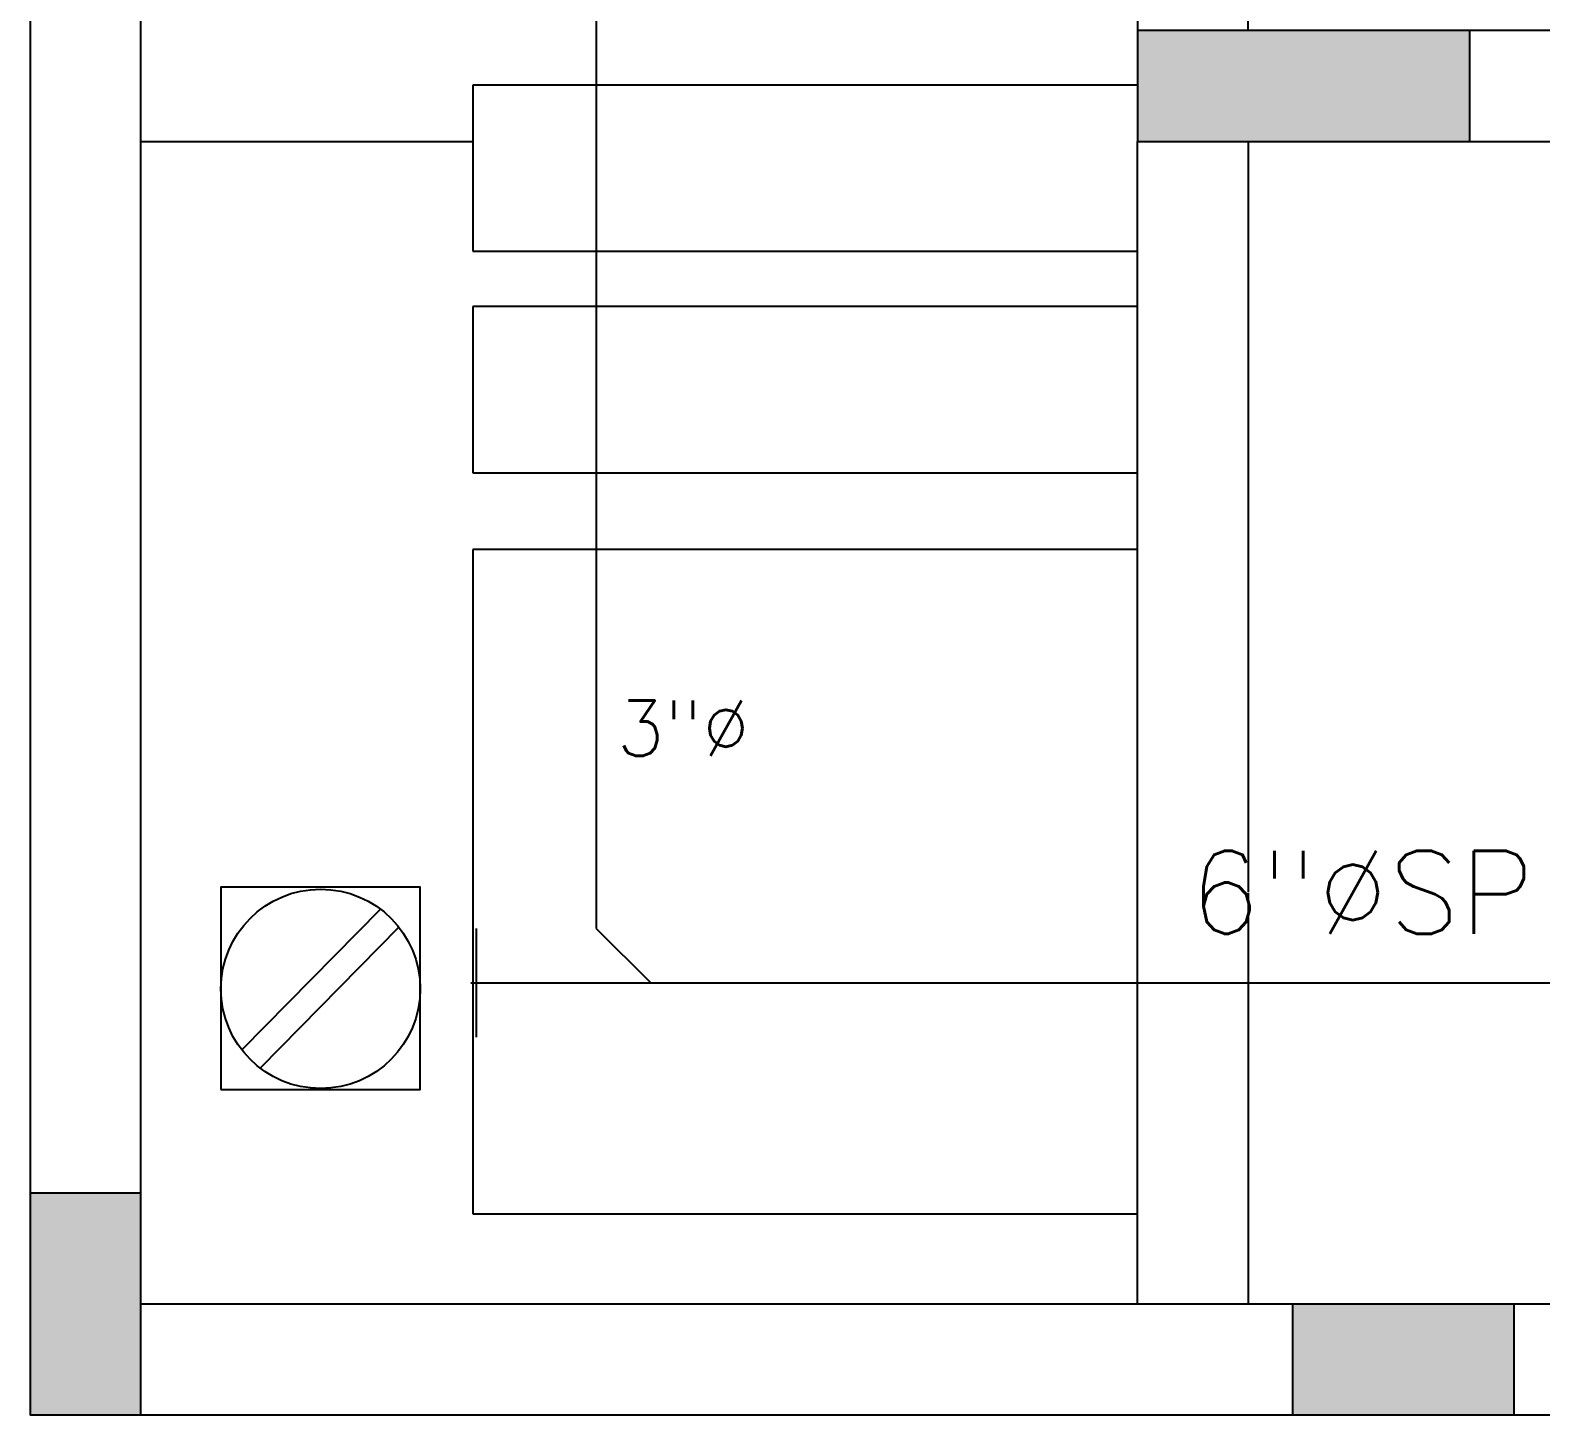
# Model space of a CAD drawing. Header units: metres. Extents: x -658 to -58, y -713 to -118.
# Drawn here: x -339.048 to -336.321, y -147.151 to -144.65 of the extents above; entities that cross this region are included whole.
import ezdxf
from ezdxf.enums import TextEntityAlignment as Align

# ---------------------------------------------------------------- set-up
doc = ezdxf.new("R2010")
doc.units = ezdxf.units.M
doc.header["$LTSCALE"] = 100
doc.linetypes.add('xr-first floor$0$DASHDOT', pattern=[1, 0.5, -0.25, 0, -0.25])
for name, color, linetype in [('DRAIN-LW', 2, 'Continuous'), ('drainage', 6, 'Continuous'), ('P-DR', 4, 'Continuous'), ('plan', 8, 'Continuous')]:
    doc.layers.add(name, color=color, linetype=linetype)
for name, color, linetype, lineweight in [('DRAINAGE  TEXT', 3, 'Continuous', 25), ('LEGEND', 2, 'xr-first floor$0$DASHDOT', 30), ('TEXT', 7, 'Continuous', 25)]:
    doc.layers.add(name, color=color, linetype=linetype, lineweight=lineweight)
doc.styles.add('mech', font='romans.shx')

# ---------------------------------------------------------------- blocks, each defined once
blk = doc.blocks.new('GREGRERGREGRE')
h = blk.add_hatch(color=256)
h.dxf.hatch_style = 1
h.paths.add_polyline_path([(-227.4055, -144.8512), (-227.4055, -144.6512), (-228.0055, -144.6512), (-228.0055, -144.8512)])
blk.add_lwpolyline([(-227.4055, -144.8512), (-227.4055, -144.6512), (-228.0055, -144.6512), (-228.0055, -144.8512)], close=True)
blk = doc.blocks.new('GREGEF')
h = blk.add_hatch(color=256)
h.dxf.hatch_style = 1
h.paths.add_polyline_path([(-229.8048, -147.1512), (-229.8048, -146.7512), (-230.0048, -146.7512), (-230.0048, -147.1512)])
h = blk.add_hatch(color=256)
h.dxf.hatch_style = 1
h.paths.add_polyline_path([(-227.7255, -147.1512), (-227.3255, -147.1512), (-227.3255, -146.9512), (-227.7255, -146.9512)])
for points in [[(-229.8048, -147.1512), (-229.8048, -146.7512), (-230.0048, -146.7512), (-230.0048, -147.1512)], [(-227.7255, -147.1512), (-227.3255, -147.1512), (-227.3255, -146.9512), (-227.7255, -146.9512)]]:
    blk.add_lwpolyline(points, close=True)
blk = doc.blocks.new('A$Cc2be8e3e')
at = {"layer": 'plan'}
for p, q in [((-41.8028, 21.3095), (-41.8028, 1.3095)), ((-41.6028, 1.5095), (-41.6028, 19.1095)), ((-39.8035, 4.8595), (-39.8035, 3.6095)), ((-39.6035, 3.8095), (-39.6035, 4.8595)), ((-35.1035, 3.8095), (-39.6035, 3.8095)), ((-39.8035, 3.711), (-41.0033, 3.711)), ((-41.0033, 3.711), (-41.0033, 3.411)), ((-41.6028, 3.6095), (-41.0033, 3.6095)), ((-39.8035, 3.6095), (-35.1035, 3.6095)), ((-39.8033, 3.411), (-39.8033, 3.6095)), ((-39.6035, 3.6095), (-39.6035, 2.2535)), ((-41.0033, 3.411), (-39.8033, 3.411)), ((-39.8035, 3.311), (-39.8035, 3.411)), ((-39.8033, 3.311), (-41.0033, 3.311)), ((-41.0033, 3.311), (-41.0033, 3.011)), ((-39.8033, 3.011), (-39.8033, 3.311)), ((-41.0033, 3.011), (-39.8033, 3.011)), ((-39.8035, 1.5095), (-39.8035, 3.011)), ((-39.8035, 2.8724), (-41.0035, 2.8724)), ((-41.0035, 2.8724), (-41.0035, 1.6724)), ((-39.6035, 2.2516), (-39.6035, 1.5095)), ((-41.0035, 1.6724), (-39.8035, 1.6724)), ((-35.1035, 1.5095), (-41.6028, 1.5095)), ((-41.8028, 1.3095), (-1.5028, 1.3095))]:
    blk.add_line(p, q, dxfattribs=at)
for name in ['GREGRERGREGRE', 'GREGEF']:
    blk.add_blockref(name, (188.202, 148.4607), dxfattribs=at)
blk = doc.blocks.new('CO')
at = {"layer": 'P-DR', "color": 3}
for p, q in [((-40, 80), (-179.1, -61.2)), ((-21.4, 61.8), (-160.6, -79.5)), ((56.1, 60.5), (56.1, -48.5))]:
    blk.add_line(p, q, dxfattribs=at)
at = {"layer": 'P-DR'}
blk.add_lwpolyline([(-200, -101), (0, -101), (0, 102), (-200, 102)], close=True, dxfattribs=at)
at = {"layer": 'P-DR', "color": 3}
blk.add_circle((-100, 0), 100, dxfattribs=at)

msp = doc.modelspace()

# ---------------------------------------------------------------- linework, layer by layer
at = {"layer": 'DRAIN-LW'}
for p, q in [((-338.0262, -137.8575), (-338.0262, -146.2728)), ((-338.0262, -146.2728), (-337.9279, -146.3712))]:
    msp.add_line(p, q, dxfattribs=at)
at = {"layer": 'drainage'}
msp.add_line((-338.2529, -146.3712), (-303.4366, -146.3712), dxfattribs=at)

# ---------------------------------------------------------------- block references
at = {"layer": 'LEGEND', "xscale": 0.0017999999998892, "yscale": 0.0017999999998892, "zscale": 0.0017999999998892}
msp.add_blockref('CO', (-338.344, -146.3819), dxfattribs=at)
at = {"layer": 'plan'}
msp.add_blockref('A$Cc2be8e3e', (-297.2456, -148.4607), dxfattribs=at)

# ---------------------------------------------------------------- texts
at = {"layer": 'DRAINAGE  TEXT', "linetype": 'Continuous', "style": 'mech'}
msp.add_text('3"%%C', height=0.1, dxfattribs=at).set_placement((-337.8692, -145.9112), align=Align.MIDDLE_CENTER)
at = {"layer": 'TEXT', "linetype": 'Continuous', "style": 'mech'}
msp.add_text('6"%%CSP U/G', height=0.15, dxfattribs=at).set_placement((-336.3836, -146.2076), align=Align.MIDDLE_CENTER)

doc.saveas('drawing.dxf')
